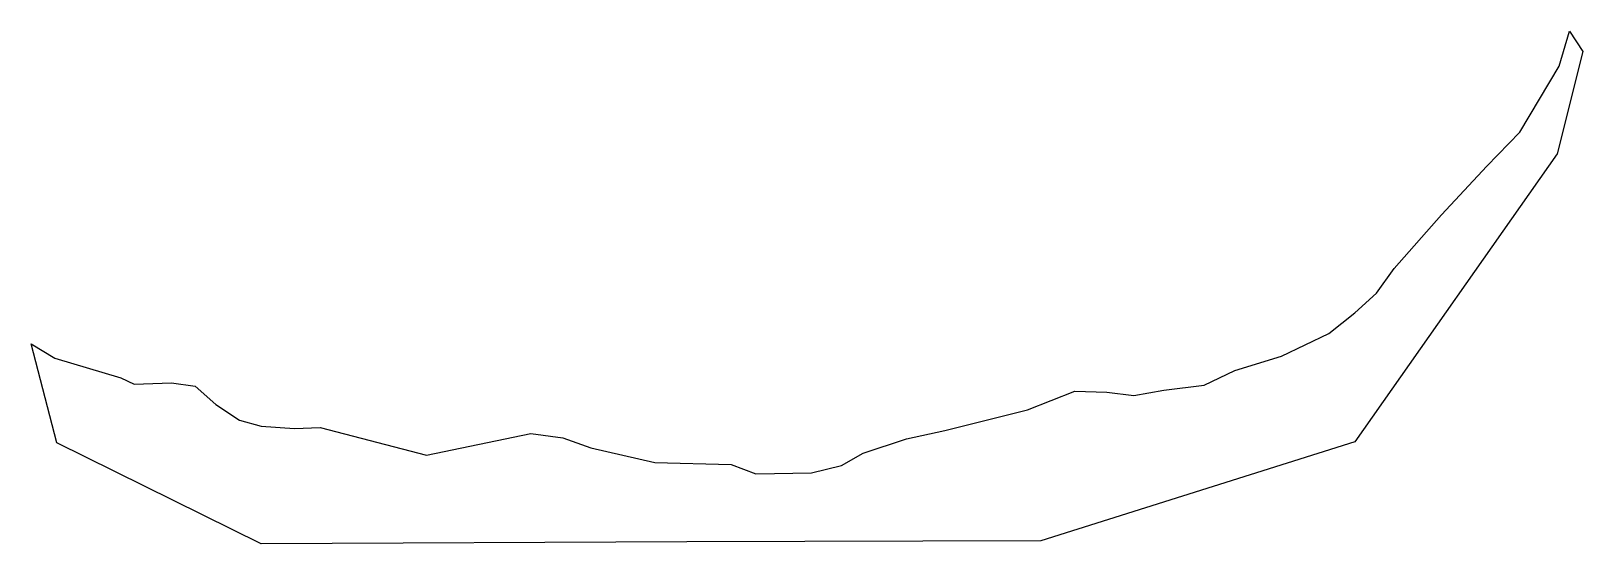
# Model space of a CAD drawing. Extents: x 3 to 216, y 17 to 88.
import ezdxf

# ---------------------------------------------------------------- set-up
doc = ezdxf.new("R2010")
doc.units = 0
doc.layers.add('Layer_1', color=7, linetype='CONTINUOUS')

msp = doc.modelspace()

# ---------------------------------------------------------------- linework, layer by layer
at = {"layer": 'Layer_1', "color": 7}
for p, q in [((212.328124, 83.060265), (213.745542, 87.879465)), ((213.745542, 87.879465), (215.588172, 85.044637)), ((215.588172, 85.044637), (212.044632, 71.012272)), ((206.941954, 73.988835), (212.328124, 83.060265)), ((202.406247, 69.311385), (206.941954, 73.988835)), ((212.044632, 71.012272), (184.263394, 31.46652)), ((196.169637, 62.649555), (202.406247, 69.311385)), ((189.64955, 55.27902), (196.169637, 62.649555)), ((187.239957, 51.87723), (189.64955, 55.27902)), ((184.263395, 49.184152), (187.239957, 51.87723)), ((180.719862, 46.349332), (184.263395, 49.184152)), ((2.551339, 44.931915), (5.811384, 42.947542)), ((6.094866, 31.324777), (2.551339, 44.931915)), ((174.199775, 43.231027), (180.719862, 46.349332)), ((5.811384, 42.947542), (14.882812, 40.254465)), ((167.821429, 41.246647), (174.199775, 43.231027)), ((163.569192, 39.262275), (167.821429, 41.246647)), ((14.882812, 40.254465), (16.725446, 39.404018)), ((16.725446, 39.404018), (21.828124, 39.54576)), ((16.725446, 39.404018), (16.725446, 39.404018)), ((21.828124, 39.54576), (25.088169, 39.12054)), ((25.088169, 39.12054), (27.922991, 36.56919)), ((139.331472, 35.860492), (145.85156, 38.411827)), ((145.85156, 38.411827), (150.24554, 38.270092)), ((153.9308, 37.844857), (158.041295, 38.55357)), ((158.041295, 38.55357), (163.569192, 39.262275)), ((27.922991, 36.56919), (27.922991, 36.56919)), ((27.922991, 36.56919), (31.183036, 34.443082)), ((150.24554, 38.270092), (153.9308, 37.844857)), ((31.183036, 34.443082), (34.159598, 33.592635)), ((127.992185, 33.025665), (139.331472, 35.860492)), ((34.159598, 33.592635), (38.695312, 33.30915)), ((38.695312, 33.30915), (42.23884, 33.450892)), ((38.695312, 33.30915), (38.695312, 33.30915)), ((38.695312, 33.30915), (38.695312, 33.30915)), ((42.23884, 33.450892), (56.83817, 29.623882)), ((56.83817, 29.623882), (71.154012, 32.600445)), ((71.154012, 32.600445), (75.547985, 32.033482)), ((75.547985, 32.033482), (79.375002, 30.616065)), ((122.747765, 31.89174), (127.992185, 33.025665)), ((34.159598, 17.434147), (6.094866, 31.324777)), ((79.375002, 30.616065), (88.162947, 28.6317)), ((113.818077, 28.206472), (116.79464, 29.907367)), ((116.79464, 29.907367), (122.747765, 31.89174)), ((184.263394, 31.46652), (141.174102, 17.859375)), ((56.83817, 29.623882), (56.83817, 29.623882)), ((88.162947, 28.6317), (98.651787, 28.348207)), ((98.651787, 28.348207), (102.05357, 27.07254)), ((109.70759, 27.214282), (113.818077, 28.206472)), ((102.05357, 27.07254), (109.70759, 27.214282)), ((92.556919, 17.717632), (34.159598, 17.434147)), ((141.174102, 17.859375), (92.556919, 17.717632))]:
    msp.add_line(p, q, dxfattribs=at)

doc.saveas('drawing.dxf')
